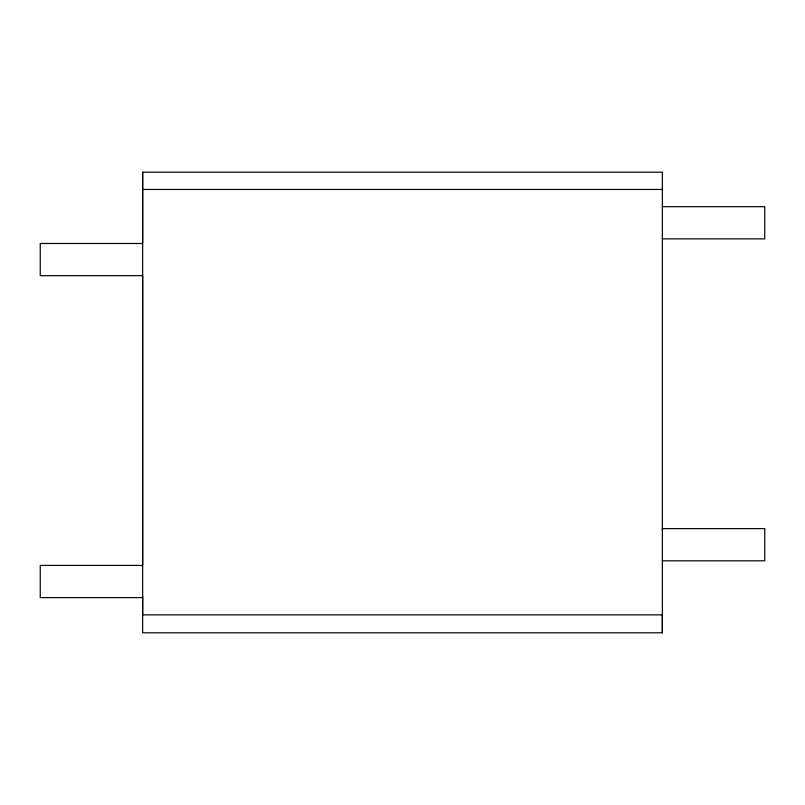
<?xml version="1.0" encoding="UTF-8"?>
<svg xmlns="http://www.w3.org/2000/svg" width="805" height="805" viewBox="0 0 805 805"><rect width="100%" height="100%" fill="white"/><g stroke="black" fill="none" stroke-linecap="round" stroke-linejoin="round"><path stroke-width="1.21" d="M662.354 206.694L764.75 206.694L764.75 238.884L662.354 238.884L662.354 172.2L142.646 172.2L142.646 243.482L40.25 243.482L40.25 275.672L142.646 275.672L142.646 614.859L662.354 614.859L662.354 632.8L142.646 632.8L142.646 596.404M142.646 565.029L142.646 172.2M662.354 632.8L662.354 528.623L764.75 528.623L764.75 560.823L662.354 560.823M662.354 529.891L662.354 238.713M142.646 189.447L662.354 189.447M142.646 565.422L40.25 565.422L40.25 597.612L142.646 597.612"/></g></svg>
